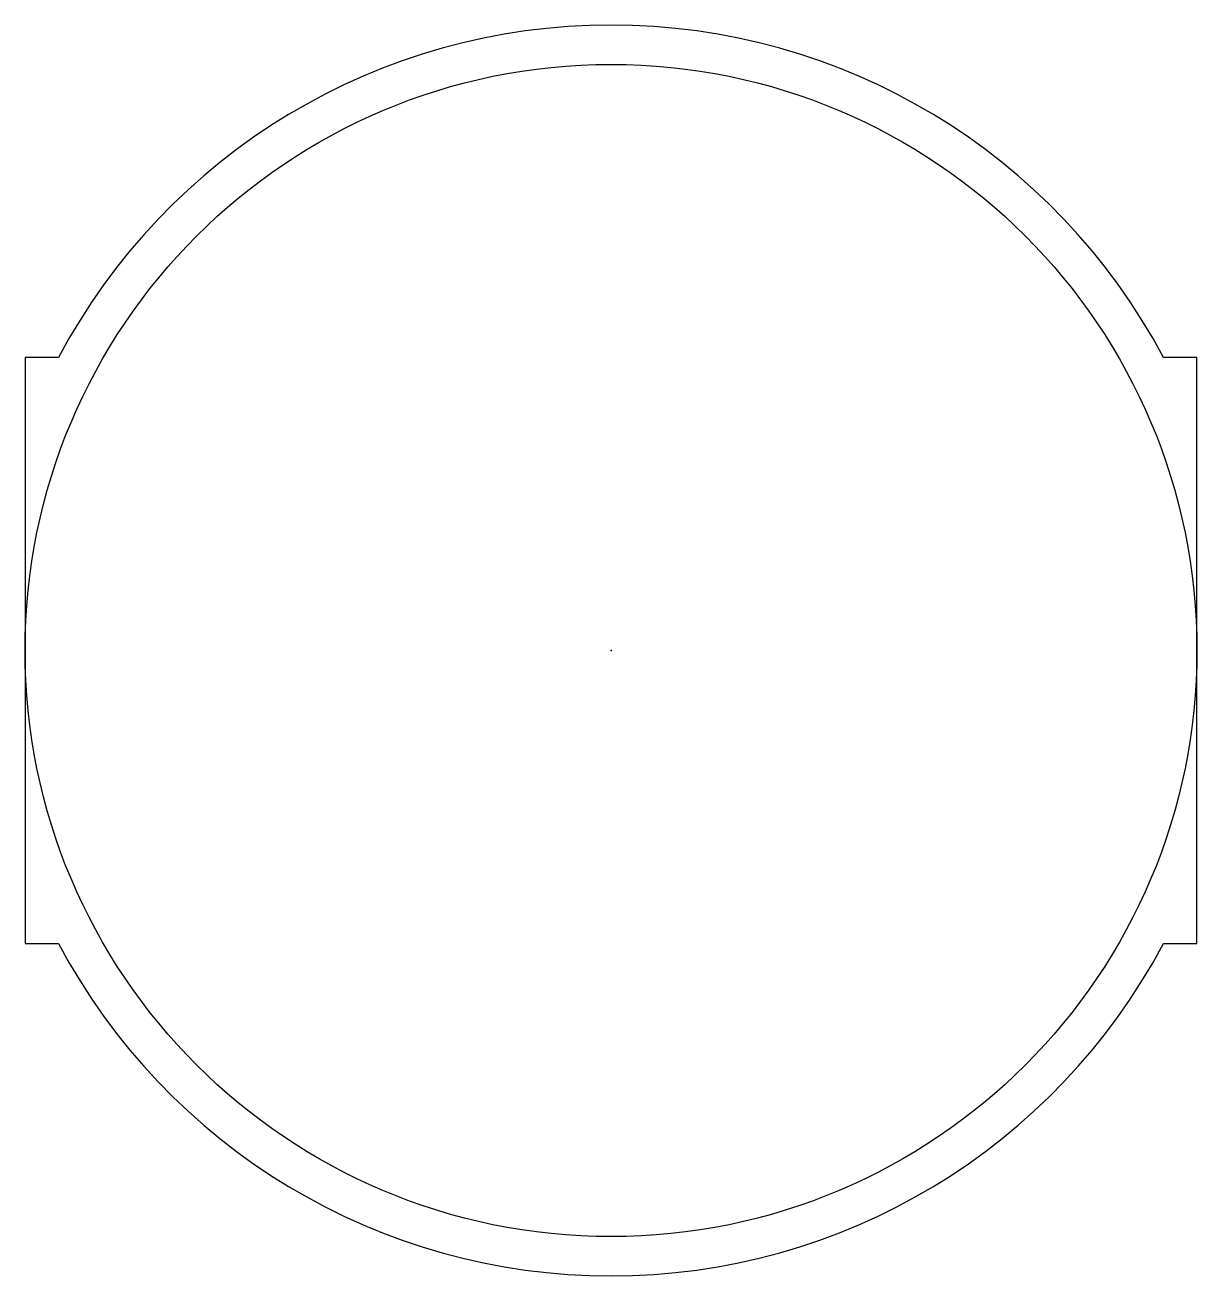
# Model space of a CAD drawing. Header units: millimetres. Extents: x -12 to 12, y -12.8 to 12.8.
import ezdxf

# ---------------------------------------------------------------- set-up
doc = ezdxf.new("R2010")
doc.units = ezdxf.units.MM
doc.layers.get('0').update_dxf_attribs({"linetype": 'CONTINUOUS'})

msp = doc.modelspace()

# ---------------------------------------------------------------- linework, layer by layer
msp.add_lwpolyline([(12, 6), (11.314, 6, 0.601593), (-11.314, 6), (-12, 6), (-12, -6), (-11.314, -6, 0.601593), (11.314, -6), (12, -6)], format="xyb", close=True)
msp.add_circle((0, 0), 12)
msp.add_point((0, 0))

doc.saveas('drawing.dxf')
